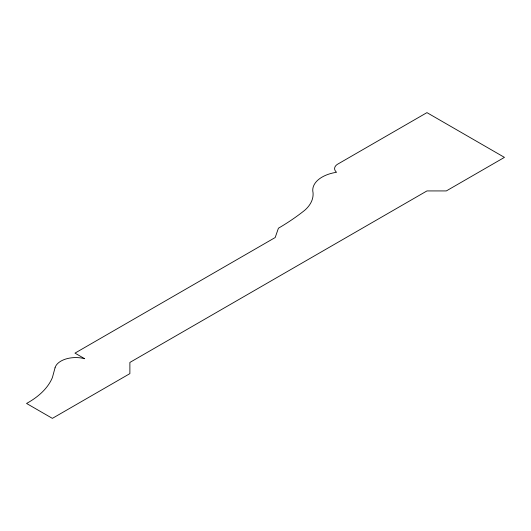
<?xml version="1.0" encoding="UTF-8"?>
<svg xmlns="http://www.w3.org/2000/svg" width="531" height="531" viewBox="0 0 531 531"><rect width="100%" height="100%" fill="white"/><g stroke="black" fill="none" stroke-linecap="round" stroke-linejoin="round"><path stroke-width="0.8" d="M55.045 367.797L52.416 377.501A90.715 52.37 0 0 1 26.55 403.454L52.383 418.368L129.883 373.625L129.883 362.441L426.951 190.928L446.325 190.928L504.45 157.375L426.951 112.632L337.158 164.471A11.264 6.505 0 0 0 336.541 172.283A31.993 18.472 0 0 0 313.018 192.501A50.73 29.291 0 0 1 304.661 210.336A265.022 153.008 0 0 1 278.417 228.217L275.184 237.536L74.984 353.122L84.675 358.717A20.955 12.1 0 0 0 55.045 367.797"/></g></svg>
